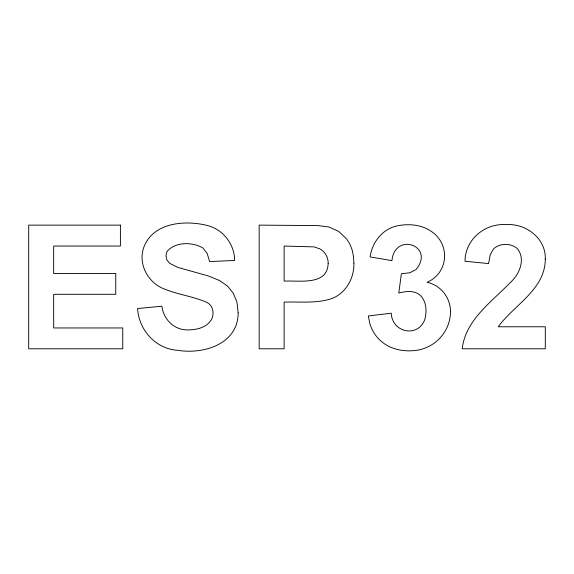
<?xml version="1.0" encoding="UTF-8"?>
<svg xmlns="http://www.w3.org/2000/svg" width="574" height="574" viewBox="0 0 574 574"><rect width="100%" height="100%" fill="white"/><g stroke="black" fill="none" stroke-linecap="round" stroke-linejoin="round"><path stroke-width="0.86" d="M545.3 259.039C545.207 289.583 514.146 304.801 498.232 326.771L545.3 326.771L545.3 348.791L462.206 348.791C465.55 319.955 491.208 302.311 509.891 282.953C519.24 274.788 526.136 259.419 517.253 248.535C510.673 242.924 500.141 242.989 493.676 248.743L490.218 254.691L488.61 263.588L464.99 261.227C465.119 239.502 484.908 223.085 506.074 224.621C525.712 223.171 546.068 238.325 545.3 259.039M450.482 311.675C450.482 322.114 446.091 332.195 438.586 339.428A39.8 39.8 0 0 1 417.47 350.183C404.821 352.149 391.023 349.839 381.143 341.243A36.908 36.908 0 0 1 369.785 323.406L368.321 315.98L391.267 313.196C391.949 332.705 418.224 338.215 424.932 319.137C426.812 311.46 426.575 302.871 421.381 296.493C415.497 289.956 406.442 291.083 398.772 293.034L401.391 273.712L409.865 272.793L416.064 269.536C435.465 245.859 394.79 231.473 391.942 260.639L370.094 256.93C372.217 241.79 383.016 228.251 398.507 225.575C409.384 223.709 421.115 224.685 430.522 230.884C450.432 243.326 449.119 272.614 427.113 282.315C440.767 285.17 450.604 297.798 450.482 311.675M353.893 263.172C354.294 277.694 346.452 292.317 332.834 298.186C317.322 303.84 300.324 301.515 284.13 302.139L284.13 348.791L259.161 348.791L259.161 225.123L318.046 225.589L328.924 226.981L338.689 231.401L346.725 239.085L349.86 244.086L352.099 249.769L353.448 256.126L353.893 263.172M328.163 263.509C327.424 286.096 298.968 280.191 284.13 281.138L284.13 246.045L314.165 246.892L319.711 248.807A16.007 16.007 0 0 1 328.17 263.509M238.16 312.773C238.181 344.192 203.533 354.553 177.596 350.305C155.741 348.935 138.779 330.028 137.602 308.554L161.897 306.193C163.475 319.818 174.891 330.71 188.896 329.892C197.571 329.713 207.035 327.295 211.662 319.259C214.382 313.354 213.176 305.741 207.085 302.512C193.51 296.414 178.37 294.713 164.559 289.088C148.515 283.233 138.226 265.037 143.414 248.377C152.132 222.475 184.814 219.727 207.609 225.568C223.236 229.571 234.608 244.366 234.615 260.467L209.646 261.565L207.128 253.371L202.773 247.86C192.01 241.826 175.436 241.618 166.941 251.505L165.951 255.832L166.876 259.9L169.66 263.337L177.761 267.384L208.455 275.979L219.555 280.507L227.34 285.945L233.223 293.077L236.926 301.981L238.16 312.773M120.397 225.123L28.7 225.123L28.7 348.791L122.757 348.791L122.757 327.955L53.669 327.955L53.669 294.297L115.754 294.297L115.754 273.461L53.669 273.461L53.669 246.045L120.397 246.045L120.397 225.123"/></g></svg>
